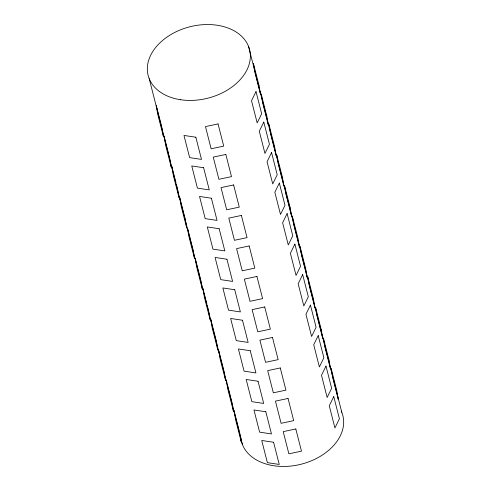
<?xml version="1.0" encoding="UTF-8"?>
<svg xmlns="http://www.w3.org/2000/svg" width="491" height="491" viewBox="0 0 491 491"><rect width="100%" height="100%" fill="white"/><g stroke="black" fill="none" stroke-linecap="round" stroke-linejoin="round"><path stroke-width="0.74" d="M248.483 46.258L341.785 412.287M161.735 126.93L156.267 105.485L157.789 114.434L163.442 136.615L161.92 127.666M168.566 153.732L164.043 135.989L165.565 144.937L171.218 167.118L169.825 158.918M168.941 155.211L169.696 158.17M175.962 182.756L171.819 166.486L173.341 175.434L178.994 197.621L177.601 189.416M176.343 184.235L177.472 188.673M187.556 228.235L193.024 249.68L194.546 258.628L188.888 236.441L187.494 228.241M195.332 258.739L200.61 279.44M206.877 304.027L202.918 288.499L204.44 297.448L210.093 319.629L208.571 310.686M207.251 305.506L208.38 309.944M224.123 371.687L218.464 349.506L219.986 358.455L225.645 380.635L224.246 372.436M226.995 382.968L226.241 380.009L227.763 388.958L233.421 411.139L231.899 402.19L227.376 384.447M239.295 431.215L234.017 410.513L235.539 419.461L241.191 441.642L239.669 432.694M149.215 78.713L242.517 444.742M200.794 280.183L202.317 289.131L196.664 266.944L195.271 258.745M341.257 411.077A52.334 36.813 -14.3 0 1 300.59 464.351A52.334 36.813 -14.3 0 1 240.639 435.756M256.014 91.584L251.515 100.747L257.174 122.934L261.666 113.765L256.014 91.584M263.79 122.081L259.291 131.25L264.95 153.438L269.442 144.268L263.79 122.081M271.566 152.584L267.067 161.754L272.72 183.941L277.219 174.771L271.566 152.584M279.342 183.088L274.843 192.257L280.496 214.438L284.995 205.275L279.342 183.088M287.112 213.591L282.62 222.761L288.272 244.941L292.771 235.778L287.112 213.591M294.888 244.095L290.396 253.264L296.048 275.445L300.541 266.282L294.888 244.095M302.665 274.598L298.166 283.767L303.825 305.948L308.317 296.779L302.665 274.598M310.441 305.101L305.942 314.271L311.595 336.452L316.094 327.282L310.441 305.101M318.217 335.605L313.718 344.768L319.371 366.955L323.87 357.786L318.217 335.605M325.987 366.108L321.495 375.271L327.147 397.458L331.646 388.289L325.987 366.108M333.763 396.605L329.271 405.775L334.923 427.962L339.416 418.792L333.763 396.605M218.065 123.935L205.477 126.61L211.13 148.791L223.724 146.115L218.065 123.935M225.842 154.438L213.254 157.114L218.906 179.295L231.5 176.619L225.842 154.438M233.618 184.941L221.024 187.617L226.682 209.798L239.27 207.122L233.618 184.941M241.394 215.445L228.8 218.121L234.459 240.302L247.047 237.626L241.394 215.445M249.17 245.948L236.576 248.618L242.229 270.805L254.823 268.129L249.17 245.948M256.94 276.445L244.352 279.121L250.005 301.308L262.599 298.632L256.94 276.445M264.717 306.949L252.129 309.625L257.781 331.812L270.375 329.136L264.717 306.949M272.493 337.452L259.905 340.128L265.557 362.315L278.145 359.639L272.493 337.452M280.269 367.955L267.675 370.631L273.334 392.818L285.922 390.142L280.269 367.955M288.045 398.459L275.451 401.135L281.104 423.316L293.698 420.64L288.045 398.459M295.815 428.962L283.227 431.638L288.88 453.819L301.474 451.143L295.815 428.962M195.841 137.222L183.984 135.442L189.636 157.623L201.5 159.409L195.841 137.222M203.618 167.726L191.76 165.946L197.413 188.127L209.27 189.913L203.618 167.726M211.394 198.229L199.536 196.443L205.189 218.63L217.047 220.41L211.394 198.229M219.17 228.732L207.306 226.946L212.965 249.133L224.823 250.913L219.17 228.732M226.94 259.236L215.083 257.45L220.741 279.637L232.599 281.417L226.94 259.236M234.716 289.739L222.859 287.953L228.511 310.14L240.375 311.92L234.716 289.739M242.493 320.242L230.635 318.456L236.288 340.637L248.145 342.423L242.493 320.242M250.269 350.74L238.411 348.96L244.064 371.141L255.921 372.927L250.269 350.74M258.045 381.243L246.181 379.463L251.84 401.644L263.698 403.43L258.045 381.243M265.821 411.746L253.957 409.967L259.616 432.148L271.474 433.934L265.821 411.746M273.591 442.25L261.734 440.47L267.386 462.651L279.25 464.437L273.591 442.25M259.039 85.594L253.387 63.407L254.909 72.355L260.561 94.542L259.039 85.594M266.816 116.091L261.163 93.91L262.685 102.858L268.338 125.039L266.816 116.091M274.592 146.594L268.939 124.413L270.461 133.362L276.114 155.543L274.592 146.594M282.368 177.098L276.715 154.917L278.237 163.865L283.89 186.046L282.368 177.098M290.144 207.601L284.485 185.42L286.007 194.368L291.666 216.549L290.144 207.601M297.914 238.104L292.262 215.923L293.784 224.872L299.436 247.053L297.914 238.104M305.69 268.608L300.038 246.421L301.56 255.369L307.213 277.556L305.69 268.608M313.467 299.111L307.814 276.924L309.336 285.872L314.989 308.06L313.467 299.111M321.243 329.614L315.59 307.427L317.112 316.376L322.765 338.563L321.243 329.614M329.019 360.118L323.36 337.931L324.882 346.879L330.541 369.066L329.019 360.118M336.789 390.615L331.137 368.434L332.659 377.383L338.317 399.564L336.789 390.615M185.248 219.176L179.589 196.989L181.111 205.938L186.77 228.125L185.248 219.176M216.347 341.184L210.694 319.003L212.216 327.951L217.869 350.132L216.347 341.184M180.743 99.753A52.334 36.813 -14.3 0 0 249.68 50.014A52.334 36.813 -14.3 0 0 166.124 37.684A52.334 36.813 -14.3 0 0 180.743 99.753"/></g></svg>
